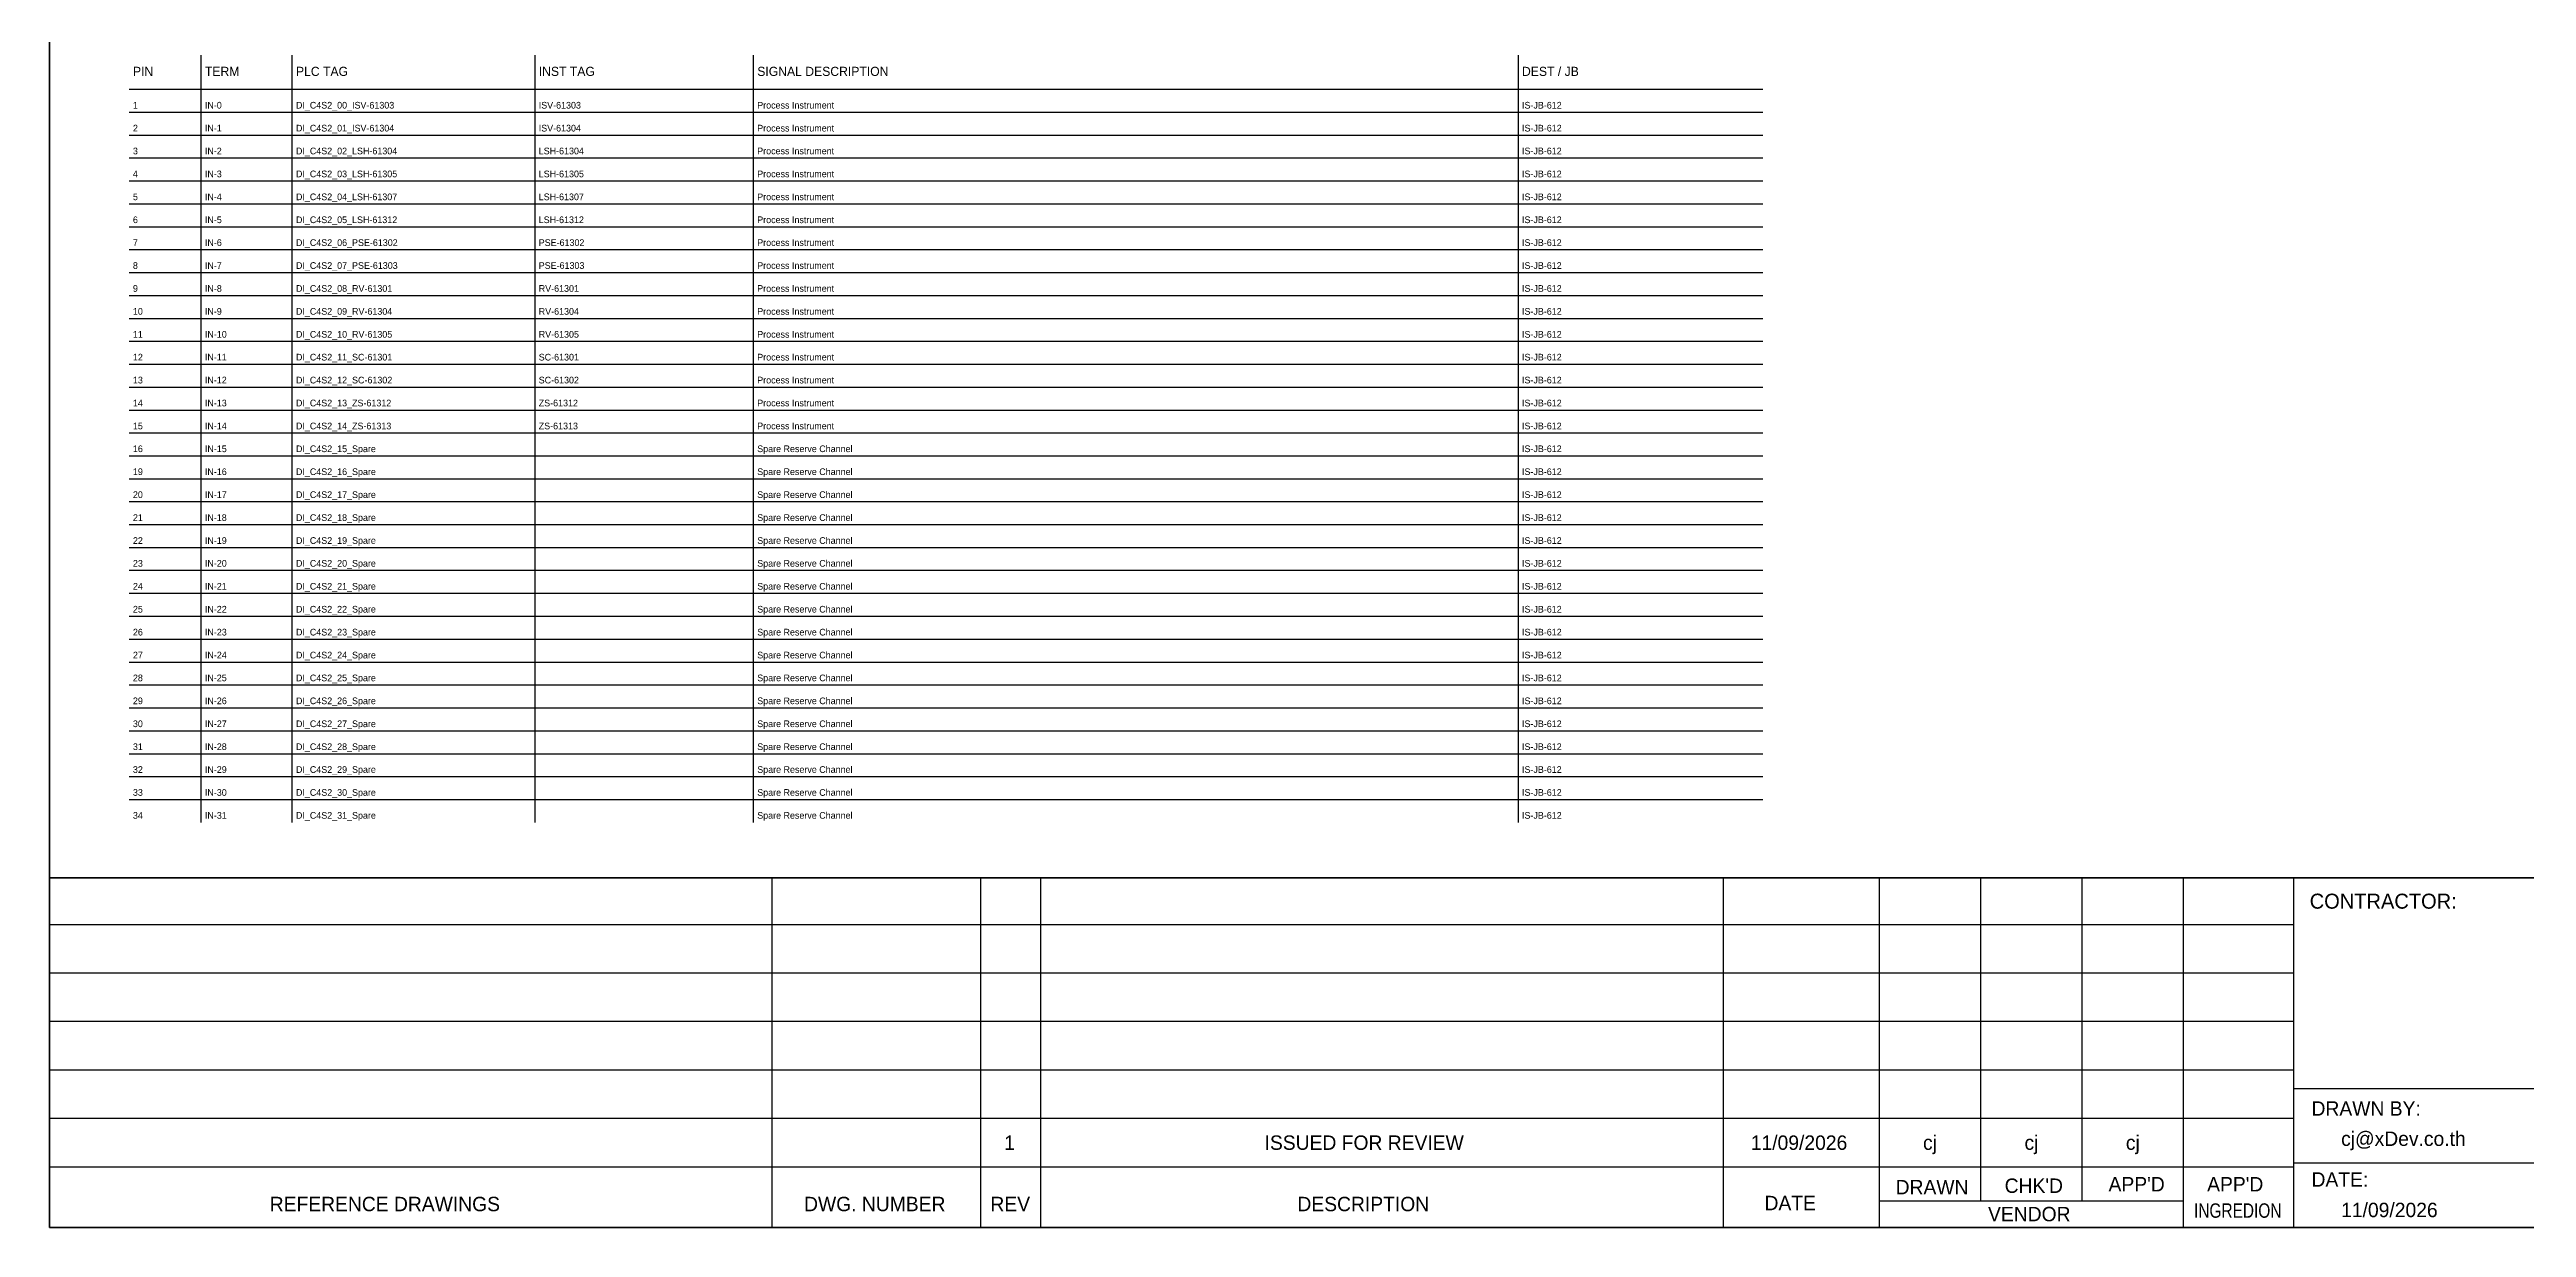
# Model space of a CAD drawing. Header units: metres. Extents: x 0 to 62600, y 0 to 2704.
# Drawn here: x 25160 to 27200, y 0 to 971 of the extents above; entities that cross this region are included whole.
import ezdxf
from ezdxf.enums import TextEntityAlignment as Align

# ---------------------------------------------------------------- set-up
doc = ezdxf.new("R2010")
doc.units = ezdxf.units.M

msp = doc.modelspace()

# ---------------------------------------------------------------- linework, layer by layer
at = {"color": 7}
for p, q in [((25284.8, 333.8), (25284.8, 965.9)), ((25359.8, 333.8), (25359.8, 965.9)), ((25559.8, 333.8), (25559.8, 965.9)), ((25739.8, 333.8), (25739.8, 965.9)), ((26369.8, 333.8), (26369.8, 965.9)), ((25225.5, 937.9), (26571.3, 937.9))]:
    msp.add_line(p, q, dxfattribs=at)
at = {"color": 8}
for p, q in [((25225.5, 919), (26571.3, 919)), ((25225.5, 900.1), (26571.3, 900.1)), ((25225.5, 881.3), (26571.3, 881.3)), ((25225.5, 862.4), (26571.3, 862.4)), ((25225.5, 843.5), (26571.3, 843.5)), ((25225.5, 824.6), (26571.3, 824.6)), ((25225.5, 805.8), (26571.3, 805.8)), ((25225.5, 786.9), (26571.3, 786.9)), ((25225.5, 768), (26571.3, 768)), ((25225.5, 749.1), (26571.3, 749.1)), ((25225.5, 730.2), (26571.3, 730.2)), ((25225.5, 711.4), (26571.3, 711.4)), ((25225.5, 692.5), (26571.3, 692.5)), ((25225.5, 673.6), (26571.3, 673.6)), ((25225.5, 654.7), (26571.3, 654.7)), ((25225.5, 635.9), (26571.3, 635.9)), ((25225.5, 617), (26571.3, 617)), ((25225.5, 598.1), (26571.3, 598.1)), ((25225.5, 579.2), (26571.3, 579.2)), ((25225.5, 560.3), (26571.3, 560.3)), ((25225.5, 541.5), (26571.3, 541.5)), ((25225.5, 522.6), (26571.3, 522.6)), ((25225.5, 503.7), (26571.3, 503.7)), ((25225.5, 484.8), (26571.3, 484.8)), ((25225.5, 465.9), (26571.3, 465.9)), ((25225.5, 447.1), (26571.3, 447.1)), ((25225.5, 428.2), (26571.3, 428.2)), ((25225.5, 409.3), (26571.3, 409.3)), ((25225.5, 390.4), (26571.3, 390.4)), ((25225.5, 371.6), (26571.3, 371.6)), ((25225.5, 352.7), (26571.3, 352.7))]:
    msp.add_line(p, q, dxfattribs=at)
at = {"layer": 'GT_1', "color": 4}
for p, q in [((25755.2, 0), (25755.2, 288.2)), ((25927.1, 0), (25927.1, 288.2)), ((25976.3, 0), (25976.3, 288.2)), ((26538.9, 0), (26538.9, 288.2)), ((26667.2, 0), (26667.2, 288.2)), ((26750.8, 21.8), (26750.8, 288.2)), ((26834.3, 21.8), (26834.3, 288.2)), ((26917.6, 0), (26917.6, 288.2)), ((27008.6, 0), (27008.6, 288.2)), ((27008.6, 249.3), (25159.8, 249.3)), ((27008.6, 209.5), (25159.8, 209.5)), ((27008.6, 169.6), (25159.8, 169.6)), ((27008.6, 129.7), (25159.8, 129.7)), ((27795.6, 114.3), (27008.6, 114.3)), ((27008.6, 89.7), (25159.8, 89.7)), ((27008.5, 49.8), (25159.8, 49.8)), ((27795.6, 52.9), (27008.6, 52.9)), ((26917.6, 21.8), (26667.2, 21.8))]:
    msp.add_line(p, q, dxfattribs=at)
at = {"layer": 'HELPPOINT', "color": 4, "lineweight": 35}
for p, q in [((25159.8, 0), (25159.8, 2704.2)), ((25159.8, 0), (25159.8, 2704.2)), ((29053.1, 0), (25159.8, 0)), ((29053.1, 0), (25159.8, 0))]:
    msp.add_line(p, q, dxfattribs=at)
at = {"layer": 'MEMBER', "color": 4, "lineweight": 35}
msp.add_line((25159.8, 288.2), (29053.1, 288.2), dxfattribs=at)
msp.add_line((25159.8, 288.2), (29053.1, 288.2), dxfattribs=at)

# ---------------------------------------------------------------- texts
at = {"color": 3}
for s, p in [('PIN', (25228.5, 948.9)), ('TERM', (25287.8, 948.9)), ('PLC TAG', (25362.8, 948.9)), ('INST TAG', (25562.8, 948.9)), ('SIGNAL DESCRIPTION', (25742.8, 948.9)), ('DEST / JB', (26372.8, 948.9))]:
    msp.add_text(s, height=7.5, dxfattribs=at).set_placement(p)
at = {"color": 7}
for s, p in [('1', (25228.5, 922)), ('IN-0', (25287.8, 922)), ('DI_C4S2_00_ISV-61303', (25362.8, 922)), ('ISV-61303', (25562.8, 922)), ('Process Instrument', (25742.8, 922)), ('IS-JB-612', (26372.8, 922)), ('2', (25228.5, 903.1)), ('IN-1', (25287.8, 903.1)), ('DI_C4S2_01_ISV-61304', (25362.8, 903.1)), ('ISV-61304', (25562.8, 903.1)), ('Process Instrument', (25742.8, 903.1)), ('IS-JB-612', (26372.8, 903.1)), ('3', (25228.5, 884.3)), ('IN-2', (25287.8, 884.3)), ('DI_C4S2_02_LSH-61304', (25362.8, 884.3)), ('LSH-61304', (25562.8, 884.3)), ('Process Instrument', (25742.8, 884.3)), ('IS-JB-612', (26372.8, 884.3)), ('4', (25228.5, 865.4)), ('IN-3', (25287.8, 865.4)), ('DI_C4S2_03_LSH-61305', (25362.8, 865.4)), ('LSH-61305', (25562.8, 865.4)), ('Process Instrument', (25742.8, 865.4)), ('IS-JB-612', (26372.8, 865.4)), ('5', (25228.5, 846.5)), ('IN-4', (25287.8, 846.5)), ('DI_C4S2_04_LSH-61307', (25362.8, 846.5)), ('LSH-61307', (25562.8, 846.5)), ('Process Instrument', (25742.8, 846.5)), ('IS-JB-612', (26372.8, 846.5)), ('6', (25228.5, 827.6)), ('IN-5', (25287.8, 827.6)), ('DI_C4S2_05_LSH-61312', (25362.8, 827.6)), ('LSH-61312', (25562.8, 827.6)), ('Process Instrument', (25742.8, 827.6)), ('IS-JB-612', (26372.8, 827.6)), ('7', (25228.5, 808.8)), ('IN-6', (25287.8, 808.8)), ('DI_C4S2_06_PSE-61302', (25362.8, 808.8)), ('PSE-61302', (25562.8, 808.8)), ('Process Instrument', (25742.8, 808.8)), ('IS-JB-612', (26372.8, 808.8)), ('8', (25228.5, 789.9)), ('9', (25228.5, 771)), ('IN-7', (25287.8, 789.9)), ('IN-8', (25287.8, 771)), ('DI_C4S2_07_PSE-61303', (25362.8, 789.9)), ('DI_C4S2_08_RV-61301', (25362.8, 771)), ('PSE-61303', (25562.8, 789.9)), ('RV-61301', (25562.8, 771)), ('Process Instrument', (25742.8, 789.9)), ('Process Instrument', (25742.8, 771)), ('IS-JB-612', (26372.8, 789.9)), ('IS-JB-612', (26372.8, 771)), ('10', (25228.5, 752.1)), ('IN-9', (25287.8, 752.1)), ('DI_C4S2_09_RV-61304', (25362.8, 752.1)), ('RV-61304', (25562.8, 752.1)), ('Process Instrument', (25742.8, 752.1)), ('IS-JB-612', (26372.8, 752.1)), ('11', (25228.5, 733.2)), ('IN-10', (25287.8, 733.2)), ('DI_C4S2_10_RV-61305', (25362.8, 733.2)), ('RV-61305', (25562.8, 733.2)), ('Process Instrument', (25742.8, 733.2)), ('IS-JB-612', (26372.8, 733.2)), ('12', (25228.5, 714.4)), ('IN-11', (25287.8, 714.4)), ('DI_C4S2_11_SC-61301', (25362.8, 714.4)), ('SC-61301', (25562.8, 714.4)), ('Process Instrument', (25742.8, 714.4)), ('IS-JB-612', (26372.8, 714.4)), ('13', (25228.5, 695.5)), ('IN-12', (25287.8, 695.5)), ('DI_C4S2_12_SC-61302', (25362.8, 695.5)), ('SC-61302', (25562.8, 695.5)), ('Process Instrument', (25742.8, 695.5)), ('IS-JB-612', (26372.8, 695.5)), ('14', (25228.5, 676.6)), ('IN-13', (25287.8, 676.6)), ('DI_C4S2_13_ZS-61312', (25362.8, 676.6)), ('ZS-61312', (25562.8, 676.6)), ('Process Instrument', (25742.8, 676.6)), ('IS-JB-612', (26372.8, 676.6)), ('15', (25228.5, 657.7)), ('IN-14', (25287.8, 657.7)), ('DI_C4S2_14_ZS-61313', (25362.8, 657.7)), ('ZS-61313', (25562.8, 657.7)), ('Process Instrument', (25742.8, 657.7)), ('IS-JB-612', (26372.8, 657.7)), ('16', (25228.5, 638.9)), ('IN-15', (25287.8, 638.9)), ('DI_C4S2_15_Spare', (25362.8, 638.9)), ('Spare Reserve Channel', (25742.8, 638.9)), ('IS-JB-612', (26372.8, 638.9)), ('19', (25228.5, 620)), ('IN-16', (25287.8, 620)), ('DI_C4S2_16_Spare', (25362.8, 620)), ('Spare Reserve Channel', (25742.8, 620)), ('IS-JB-612', (26372.8, 620)), ('20', (25228.5, 601.1)), ('IN-17', (25287.8, 601.1)), ('DI_C4S2_17_Spare', (25362.8, 601.1)), ('Spare Reserve Channel', (25742.8, 601.1)), ('IS-JB-612', (26372.8, 601.1)), ('21', (25228.5, 582.2)), ('IN-18', (25287.8, 582.2)), ('DI_C4S2_18_Spare', (25362.8, 582.2)), ('Spare Reserve Channel', (25742.8, 582.2)), ('IS-JB-612', (26372.8, 582.2)), ('22', (25228.5, 563.3)), ('IN-19', (25287.8, 563.3)), ('DI_C4S2_19_Spare', (25362.8, 563.3)), ('Spare Reserve Channel', (25742.8, 563.3)), ('IS-JB-612', (26372.8, 563.3)), ('23', (25228.5, 544.5)), ('24', (25228.5, 525.6)), ('IN-20', (25287.8, 544.5)), ('IN-21', (25287.8, 525.6)), ('DI_C4S2_20_Spare', (25362.8, 544.5)), ('DI_C4S2_21_Spare', (25362.8, 525.6)), ('Spare Reserve Channel', (25742.8, 544.5)), ('Spare Reserve Channel', (25742.8, 525.6)), ('IS-JB-612', (26372.8, 544.5)), ('IS-JB-612', (26372.8, 525.6)), ('25', (25228.5, 506.7)), ('IN-22', (25287.8, 506.7)), ('DI_C4S2_22_Spare', (25362.8, 506.7)), ('Spare Reserve Channel', (25742.8, 506.7)), ('IS-JB-612', (26372.8, 506.7)), ('26', (25228.5, 487.8)), ('IN-23', (25287.8, 487.8)), ('DI_C4S2_23_Spare', (25362.8, 487.8)), ('Spare Reserve Channel', (25742.8, 487.8)), ('IS-JB-612', (26372.8, 487.8)), ('27', (25228.5, 468.9)), ('IN-24', (25287.8, 468.9)), ('DI_C4S2_24_Spare', (25362.8, 468.9)), ('Spare Reserve Channel', (25742.8, 468.9)), ('IS-JB-612', (26372.8, 468.9)), ('28', (25228.5, 450.1)), ('IN-25', (25287.8, 450.1)), ('DI_C4S2_25_Spare', (25362.8, 450.1)), ('Spare Reserve Channel', (25742.8, 450.1)), ('IS-JB-612', (26372.8, 450.1)), ('29', (25228.5, 431.2)), ('IN-26', (25287.8, 431.2)), ('DI_C4S2_26_Spare', (25362.8, 431.2)), ('Spare Reserve Channel', (25742.8, 431.2)), ('IS-JB-612', (26372.8, 431.2)), ('30', (25228.5, 412.3)), ('IN-27', (25287.8, 412.3)), ('DI_C4S2_27_Spare', (25362.8, 412.3)), ('Spare Reserve Channel', (25742.8, 412.3)), ('IS-JB-612', (26372.8, 412.3)), ('31', (25228.5, 393.4)), ('IN-28', (25287.8, 393.4)), ('DI_C4S2_28_Spare', (25362.8, 393.4)), ('Spare Reserve Channel', (25742.8, 393.4)), ('IS-JB-612', (26372.8, 393.4)), ('32', (25228.5, 374.6)), ('IN-29', (25287.8, 374.6)), ('DI_C4S2_29_Spare', (25362.8, 374.6)), ('Spare Reserve Channel', (25742.8, 374.6)), ('IS-JB-612', (26372.8, 374.6)), ('33', (25228.5, 355.7)), ('IN-30', (25287.8, 355.7)), ('DI_C4S2_30_Spare', (25362.8, 355.7)), ('Spare Reserve Channel', (25742.8, 355.7)), ('IS-JB-612', (26372.8, 355.7)), ('34', (25228.5, 336.8)), ('IN-31', (25287.8, 336.8)), ('DI_C4S2_31_Spare', (25362.8, 336.8)), ('Spare Reserve Channel', (25742.8, 336.8)), ('IS-JB-612', (26372.8, 336.8))]:
    msp.add_text(s, height=5.5, dxfattribs=at).set_placement(p)
at = {"layer": 'MEMBER', "color": 4, "ltscale": 0.8}
for s, height, p in [('CONTRACTOR:', 12.35, (27021.7, 262.7)), ('DRAWN BY:', 11.88, (27023.2, 92.1)), ('cj@xDev.co.th', 11.875, (27047.6, 67.2)), ("APP'D", 11.88, (26856, 29.7)), ("APP'D", 11.88, (26937.2, 29.7)), ('DATE:', 11.88, (27023.2, 33.6)), ('REFERENCE DRAWINGS', 11.875, (25341.2, 13.4)), ('DWG. NUMBER', 11.875, (25781.4, 13.4)), ('REV', 11.88, (25934.9, 13.4)), ('DESCRIPTION', 11.875, (26187.8, 13.4)), ('DATE', 11.88, (26572.6, 14.2)), ('DRAWN', 11.88, (26680.6, 27.3)), ("CHK'D", 11.88, (26770.4, 28.5)), ('11/09/2026', 11.88, (27047.6, 8.5)), ('VENDOR', 11.88, (26756.7, 5.1))]:
    msp.add_text(s, height=height, dxfattribs=at).set_placement(p)
for s, height, p in [('1', 11.9, (25950.7, 69.9)), ('ISSUED FOR REVIEW', 11.875, (26242.8, 69.9)), ('11/09/2026', 11.88, (26601, 69.9)), ('cj', 11.88, (26708.9, 69.9)), ('cj', 11.88, (26792.5, 69.9)), ('cj', 11.88, (26876, 69.9))]:
    msp.add_text(s, height=height, dxfattribs=at).set_placement(p, align=Align.MIDDLE_CENTER)
at = {"layer": 'MEMBER', "color": 4, "ltscale": 0.8, "width": 0.8}
msp.add_text('INGREDION', height=11.88, dxfattribs=at).set_placement((26926.4, 8))

doc.saveas('drawing.dxf')
